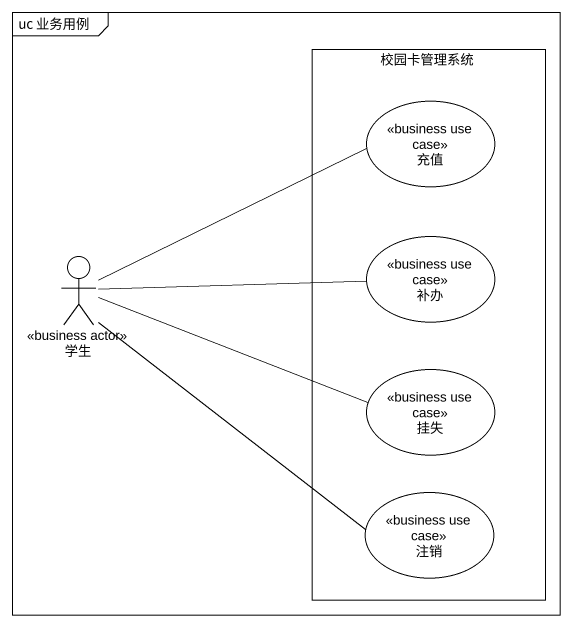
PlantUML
@startuml
mainframe uc 业务用例
rectangle 校园卡管理系统 {
  usecase 充值 <<business use case>>
  usecase 补办 <<business use case>>
  usecase 挂失 <<business use case>>
  usecase 注销 <<business use case>>
}
actor 学生 <<business actor>>
学生 -right- 充值
学生 -right- 补办
学生 -right- 挂失
学生 -- 注销
@enduml
